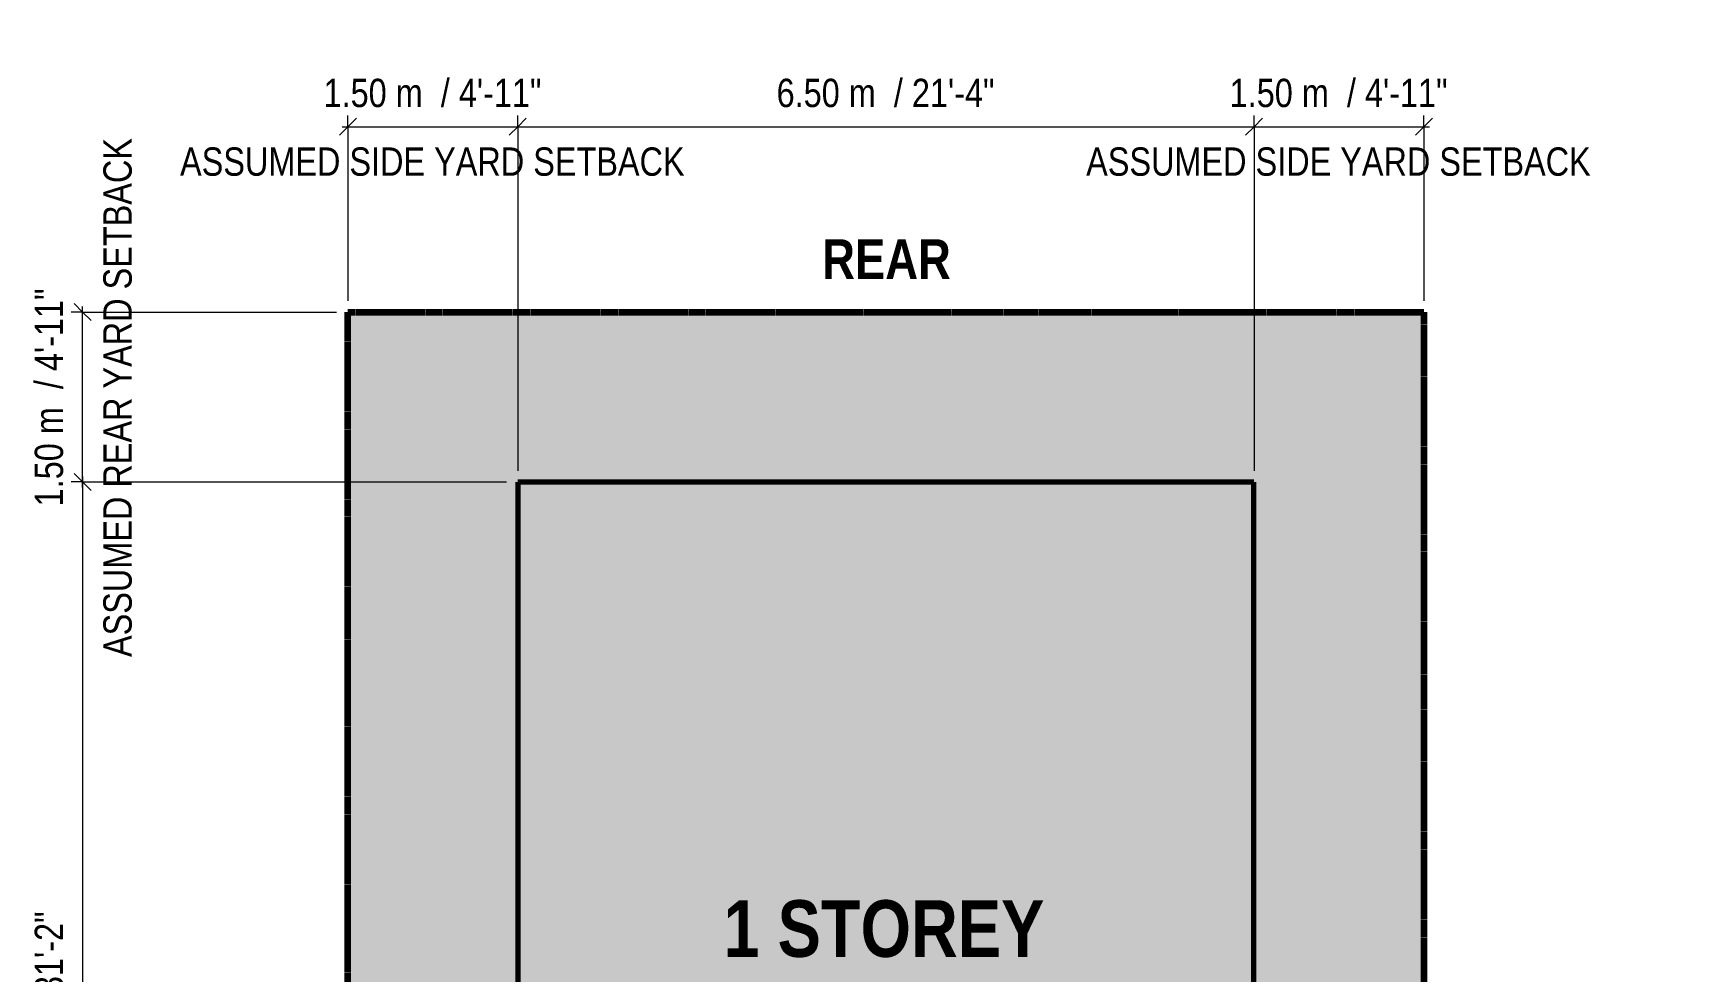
# Model space of a CAD drawing. Header units: millimetres. Extents: x -4868 to 25914, y -4791 to 14033.
# Drawn here: x 11261 to 25914, y 5747 to 14033 of the extents above; entities that cross this region are included whole.
import ezdxf

# ---------------------------------------------------------------- set-up
doc = ezdxf.new("R2010")
doc.units = ezdxf.units.MM
doc.linetypes.add('CMHC_Center - Large', pattern=[18, 9, -3, 3, -3])
for name, color, linetype, lineweight in [('A-ANNO-DIMS', 7, 'Continuous', 9), ('A-ANNO-DIMS-100', 7, 'Continuous', 9), ('A-DETL-GENF', 7, 'Continuous', 18), ('G-ANNO-TEXT', 7, 'Continuous', 9)]:
    doc.layers.add(name, color=color, linetype=linetype, lineweight=lineweight)
doc.layers.add('A-DETL', color=7, linetype='Continuous', lineweight=18, true_color=0x00a600)
doc.styles.add('Arial Narrow_3', font='ARIALN.TTF', dxfattribs={"height": 250})
doc.styles.add('Arial Narrow_B_1', font='ARIALNB.TTF', dxfattribs={"height": 500})
doc.styles.add('Arial Narrow_B_2', font='ARIALNB.TTF', dxfattribs={"height": 350})
doc.dimstyles.new('CMHC_Site', dxfattribs={"dimscale": 304.8, "dimtxt": 255.857743, "dimasz": 0.492126, "dimexe": 0.328084, "dimexo": 0.328084, "dimgap": 0.328084, "dimtad": 1, "dimlfac": 0.001, "dimrnd": 0.01, "dimzin": 0, "dimdsep": 46, "dimtxsty": 'Arial Narrow_3', "dimblk1": 'OBLIQUE', "dimblk2": 'OBLIQUE', "dimsah": 1, "dimcen": 0.09, "dimdle": 0.164042, "dimazin": 0, "dimtfac": 1, "dimtdec": 4, "dimtix": 1, "dimtmove": 0, "dimatfit": 3, "dimfxl": 1, "dimtvp": 1, "dimtolj": 1, "dimtzin": 0, "dimarcsym": 2})
doc.dimstyles.new('CMHC_Site__Black_', dxfattribs={"dimscale": 304.8, "dimtxt": 255.857743, "dimasz": 0.492126, "dimexe": 0.328084, "dimexo": 0.328084, "dimgap": 0.328084, "dimtad": 1, "dimlfac": 0.001, "dimrnd": 0.01, "dimzin": 0, "dimdsep": 46, "dimtxsty": 'Arial Narrow_3', "dimblk1": 'OBLIQUE', "dimblk2": 'OBLIQUE', "dimsah": 1, "dimcen": 0.09, "dimdle": 0.164042, "dimazin": 0, "dimtfac": 1, "dimtdec": 4, "dimtix": 1, "dimtmove": 0, "dimatfit": 3, "dimfxl": 1, "dimtvp": 1, "dimtolj": 1, "dimtzin": 0, "dimarcsym": 2})

# ---------------------------------------------------------------- blocks, each defined once
blk = doc.blocks.new('DIMBLOCK1-ADU-1 - SITE PLAN')
at = {"layer": 'A-ANNO-DIMS-100', "color": 1, "true_color": 0xff0000, "transparency": 16777216}
for p, q in [((14040, 13208), (13965, 13133)), ((13990, 13208), (15590, 13208)), ((14040, 13208), (14040, 13308)), ((14040, 13208), (14115, 13283)), ((14040, 13208), (14040, 11671)), ((15540, 13208), (15465, 13133)), ((15540, 13208), (15540, 13308)), ((15540, 13208), (15615, 13283)), ((15540, 13208), (15540, 10171))]:
    blk.add_line(p, q, dxfattribs=at)
at = {"layer": 'A-ANNO-DIMS-100', "color": 0, "transparency": 16777216, "char_height": 250, "attachment_point": 1, "line_spacing_factor": 0.974696, "style": 'Arial Narrow_3'}
for s, insert, width in [('1.50 m  / 4\'-11"', (13825, 13631), 2314.9), ('ASSUMED SIDE YARD SETBACK', (12558, 13025), 5355.96)]:
    blk.add_mtext(s, dxfattribs=dict(at, insert=insert, width=width))
blk = doc.blocks.new('_Oblique')
at = {"color": 0, "linetype": 'ByBlock', "lineweight": -2}
blk.add_line((-0.5, -0.5), (0.5, 0.5), dxfattribs=at)
blk = doc.blocks.new('DIMBLOCK2-ADU-1 - SITE PLAN')
at = {"layer": 'A-ANNO-DIMS-100', "color": 1, "true_color": 0xff0000, "transparency": 16777216}
for p, q in [((11698, 11571), (11623, 11646)), ((11698, 10021), (11698, 11621)), ((11698, 11571), (11598, 11571)), ((11698, 11571), (11773, 11496)), ((11698, 11571), (13940, 11571)), ((11698, 10071), (11623, 10146)), ((11698, 10071), (11598, 10071)), ((11698, 10071), (11773, 9996)), ((11698, 10071), (15440, 10071))]:
    blk.add_line(p, q, dxfattribs=at)
at = {"layer": 'A-ANNO-DIMS-100', "color": 0, "transparency": 16777216, "char_height": 250, "attachment_point": 1, "rotation": 90, "line_spacing_factor": 0.974696, "style": 'Arial Narrow_3'}
for s, insert, width in [('ASSUMED REAR YARD SETBACK', (11881, 8526), 5507.03), ('1.50 m  / 4\'-11"', (11275, 9856), 2314.9)]:
    blk.add_mtext(s, dxfattribs=dict(at, insert=insert, width=width))
blk = doc.blocks.new('DIMBLOCK3-ADU-1 - SITE PLAN')
at = {"layer": 'A-ANNO-DIMS-100', "color": 1, "true_color": 0xff0000, "transparency": 16777216}
for p, q in [((22040, 13208), (21965, 13133)), ((21990, 13208), (23590, 13208)), ((22040, 13208), (22040, 13308)), ((22040, 13208), (22115, 13283)), ((22040, 13208), (22040, 11998)), ((23540, 13208), (23465, 13133)), ((23540, 13208), (23540, 13308)), ((23540, 13208), (23615, 13283)), ((23540, 13208), (23540, 11671))]:
    blk.add_line(p, q, dxfattribs=at)
at = {"layer": 'A-ANNO-DIMS-100', "color": 0, "transparency": 16777216, "char_height": 250, "attachment_point": 1, "line_spacing_factor": 0.974696, "style": 'Arial Narrow_3'}
for s, insert, width in [('1.50 m  / 4\'-11"', (21825, 13631), 2314.9), ('ASSUMED SIDE YARD SETBACK', (20558, 13025), 5355.96)]:
    blk.add_mtext(s, dxfattribs=dict(at, insert=insert, width=width))
blk = doc.blocks.new('DIMBLOCK4-ADU-1 - SITE PLAN')
at = {"layer": 'A-ANNO-DIMS-100', "transparency": 16777216}
for p, q in [((15540, 13208), (15465, 13133)), ((15490, 13208), (22090, 13208)), ((15540, 13208), (15540, 13308)), ((15540, 13208), (15615, 13283)), ((15540, 13208), (15540, 10171)), ((22040, 13208), (21965, 13133)), ((22040, 13208), (22040, 13308)), ((22040, 13208), (22115, 13283)), ((22040, 13208), (22040, 10171))]:
    blk.add_line(p, q, dxfattribs=at)
at = {"layer": 'A-ANNO-DIMS-100', "color": 0, "transparency": 16777216, "insert": (17825, 13631), "char_height": 250, "width": 2314.9, "attachment_point": 1, "line_spacing_factor": 0.974696, "style": 'Arial Narrow_3'}
blk.add_mtext('6.50 m  / 21\'-4"', dxfattribs=at)
blk = doc.blocks.new('DIMBLOCK6-ADU-1 - SITE PLAN')
at = {"layer": 'A-ANNO-DIMS-100', "transparency": 16777216}
for p, q in [((11698, 10071), (11623, 10146)), ((11698, 10121), (11698, 521)), ((11698, 10071), (11598, 10071)), ((11698, 10071), (11773, 9996)), ((11698, 10071), (15440, 10071)), ((11698, 571), (11623, 646)), ((11698, 571), (11598, 571)), ((11698, 571), (11773, 496)), ((11698, 571), (15440, 571))]:
    blk.add_line(p, q, dxfattribs=at)
at = {"layer": 'A-ANNO-DIMS-100', "color": 0, "transparency": 16777216, "insert": (11275, 4356), "char_height": 250, "width": 2314.9, "attachment_point": 1, "rotation": 90, "line_spacing_factor": 0.974696, "style": 'Arial Narrow_3'}
blk.add_mtext('9.50 m  / 31\'-2"', dxfattribs=at)

msp = doc.modelspace()

# ---------------------------------------------------------------- linework, layer by layer
at = {"layer": 'A-DETL', "color": 1, "linetype": 'CMHC_Center - Large', "lineweight": 100, "true_color": 0xff0000}
for p, q in [((14039.559, -3429.057), (14039.559, 11570.943)), ((14039.559, 11570.943), (23539.559, 11570.943)), ((23539.559, 11570.943), (23539.559, -3429.057))]:
    msp.add_line(p, q, dxfattribs=at)
at = {"layer": 'A-DETL', "color": 7, "lineweight": 70}
for p, q in [((22039.559, 10070.943), (15539.559, 10070.943)), ((15539.559, 10070.943), (15539.559, 570.943)), ((22039.559, 10070.943), (15539.559, 10070.943)), ((15539.559, 10070.943), (15539.559, 570.943)), ((22039.559, 1943.543), (22039.559, 10070.943)), ((22039.559, 1943.543), (22039.559, 10070.943))]:
    msp.add_line(p, q, dxfattribs=at)

# ---------------------------------------------------------------- texts
at = {"layer": 'G-ANNO-TEXT', "attachment_point": 1, "bg_fill": 3, "box_fill_scale": 1.25, "bg_fill_color": 256, "bg_fill_true_color": 13158600, "bg_fill_transparency": 0}
for s, insert, char_height, width, style in [('REAR', (18227.336, 12213.685), 350, 1386.91937, 'Arial Narrow_B_2'), ('1 STOREY', (17356.118, 6378.485), 500, 3487.34062, 'Arial Narrow_B_1')]:
    msp.add_mtext(s, dxfattribs=dict(at, insert=insert, char_height=char_height, width=width, style=style))

# ---------------------------------------------------------------- dimensions: what is measured, and where the dimension line sits
at = {"layer": 'A-ANNO-DIMS', "color": 1, "true_color": 0xff0000}
dim = msp.add_linear_dim(base=(11697.808, 11570.943), p1=(15539.559, 10070.943), p2=(14039.559, 11570.943), angle=90, text='<>\\XASSUMED REAR YARD SETBACK', dimstyle='CMHC_Site', override={"dimpost": '<> m', "dimfxl": 2121.320344}, dxfattribs=at)
dim.commit()
dim.dimension.update_dxf_attribs({"geometry": 'DIMBLOCK2-ADU-1 - SITE PLAN', "text_midpoint": (11697.808, 10820.943)})
for base, p1, p2, override, picture, middle in [((15539.559, 13207.663), (14039.559, 11570.943), (15539.559, 10070.943), {"dimpost": '<> m', "dimfxl": 2121.320344}, 'DIMBLOCK1-ADU-1 - SITE PLAN', (14789.559, 13207.663)), ((23539.559, 13207.663), (22039.559, 11897.778), (23539.559, 11570.943), {"dimpost": '<> m', "dimfxl": 1535.194299}, 'DIMBLOCK3-ADU-1 - SITE PLAN', (22789.559, 13207.663))]:
    dim = msp.add_linear_dim(base=base, p1=p1, p2=p2, text='<>\\XASSUMED SIDE YARD SETBACK', dimstyle='CMHC_Site', override=override, dxfattribs=at)
    dim.commit()
    dim.dimension.update_dxf_attribs({"geometry": picture, "text_midpoint": middle})
at = {"layer": 'A-ANNO-DIMS'}
dim = msp.add_linear_dim(base=(11697.808, 570.943), p1=(15539.559, 10070.943), p2=(15539.559, 570.943), angle=90, dimstyle='CMHC_Site__Black_', override={"dimpost": '<> m', "dimfxl": 9500}, dxfattribs=at)
dim.commit()
dim.dimension.update_dxf_attribs({"geometry": 'DIMBLOCK6-ADU-1 - SITE PLAN', "text_midpoint": (11435.974, 5320.943)})

# ---------------------------------------------------------------- next in the draw order: hatches: boundary and pattern name
at = {"layer": 'A-DETL-GENF', "lineweight": 9, "true_color": 0x808080}
h = msp.add_hatch(dxfattribs=at)
h.set_pattern_fill('FP_4', color=8, style=0, pattern_type=2)
h.set_pattern_definition([(90, (76075.79, 0), (-179.605, 179.605), [47.625, -311.585]), (45, (76075.79, 0), (-179.6051, 179.6051), [47.625, -206.375]), (135, (76075.79, 0), (-179.6051, -179.6051), [47.625, -206.375])])
h.paths.add_polyline_path([(23539.559, -3429.057), (23539.559, 11570.943), (14039.559, 11570.943), (14039.559, -3429.057), (15539.559, -3429.057), (15539.559, 10070.943), (22039.559, 10070.943), (22039.559, -529.057), (16639.559, -529.057), (16639.559, -3429.057), (22039.559, -3429.057)])
at = {"layer": 'A-DETL-GENF', "lineweight": 9, "true_color": 0xffffff}
msp.add_hatch(color=7, dxfattribs=at).paths.add_polyline_path([(15943.559, 570.943), (19975.059, 570.943), (19975.059, 1943.543), (22039.559, 1943.543), (22039.559, 10070.943), (15539.559, 10070.943), (15539.559, 570.943), (15825.559, 570.943)])

# ---------------------------------------------------------------- next in the draw order: dimensions: what is measured, and where the dimension line sits
at = {"layer": 'A-ANNO-DIMS'}
dim = msp.add_linear_dim(base=(22039.559, 13207.663), p1=(15539.559, 10070.943), p2=(22039.559, 10070.943), dimstyle='CMHC_Site__Black_', override={"dimpost": '<> m', "dimfxl": 6500}, dxfattribs=at)
dim.commit()
dim.dimension.update_dxf_attribs({"geometry": 'DIMBLOCK4-ADU-1 - SITE PLAN', "text_midpoint": (18789.559, 13469.498)})

doc.saveas('drawing.dxf')
